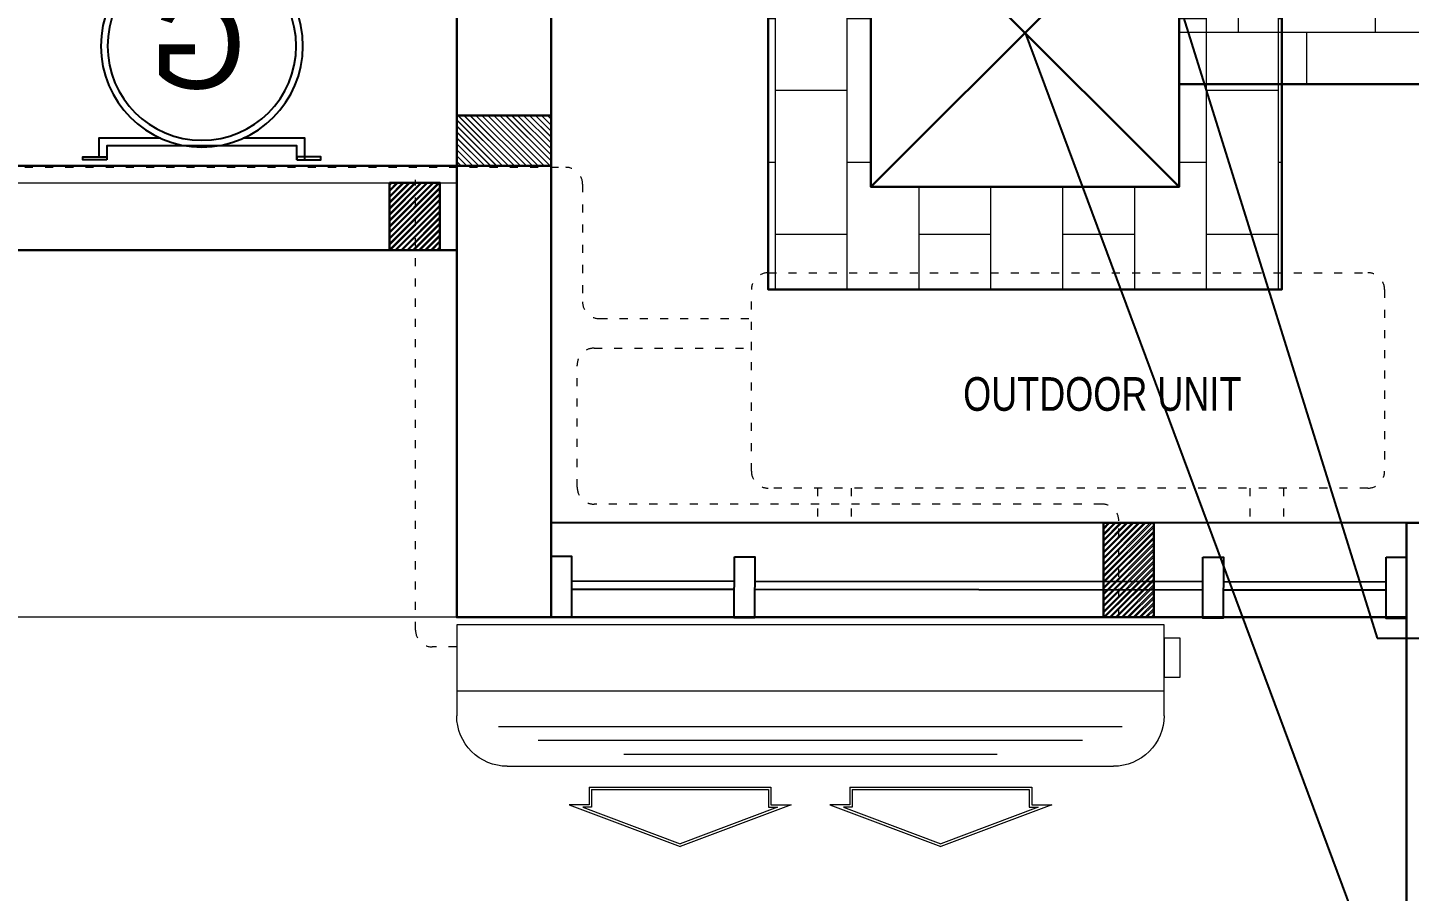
# Model space of a CAD drawing. Header units: millimetres. Extents: x 27934 to 36355, y -8056 to 1263.
# Drawn here: x 33214 to 35265, y -5304 to -4021 of the extents above; entities that cross this region are included whole.
import ezdxf

# ---------------------------------------------------------------- set-up
doc = ezdxf.new("R2010")
doc.units = ezdxf.units.MM
doc.header["$MEASUREMENT"] = 0
doc.linetypes.add('ACAD_ISO03W100', pattern=[30, 12, -18])
doc.linetypes.add('DASHED', pattern=[0.75, 0.5, -0.25])
for name, color, linetype in [('_CarpetFSI', 191, 'Continuous'), ('_ResiFSI', 190, 'Continuous'), ('_Window', 115, 'Continuous'), ('A-WINDOW', 3, 'Continuous'), ('HI-WALL UNIT', 184, 'Continuous'), ('TextLayer', 7, 'Continuous')]:
    doc.layers.add(name, color=color, linetype=linetype)
for name, color, linetype, lineweight in [('_MAA_Spec_Furniture', 251, 'Continuous', 13), ('FUR', 9, 'Continuous', 9), ('PP-ROOM 2', 8, 'Continuous', 30), ('PP-TOILET 3', 8, 'Continuous', 30), ('RWP', 150, 'Continuous', 15), ('SAG RAG', 252, 'Continuous', 0), ('SH-EQUIP.', 250, 'Continuous', 5), ('SH-SLEEVE FOR AC', 170, 'DASHED', 5), ('SWP', 1, 'Continuous', 15), ('WALL', 8, 'Continuous', 30), ('WALL A', 7, 'Continuous', 5)]:
    doc.layers.add(name, color=color, linetype=linetype, lineweight=lineweight)
doc.styles.add('ARIAL', font='')
doc.styles.add('X-CORE NEW2$0$DIMTEXT', font='Romans.shx', dxfattribs={"width": 0.8})
doc.styles.get('ARIAL').set_extended_font_data('Arial Baltic')

# ---------------------------------------------------------------- blocks, each defined once
blk = doc.blocks.new('A$C64614524')
at = {"layer": 'SAG RAG', "lineweight": 0}
for p, q in [((-8.521573195321253, 1.819e-12), (8.521573195317613, -1.819e-12)), ((-8.521573195321253, -1.819e-12), (-8.521573195321253, -1.655826635374975)), ((-8.28699121882164, -0.2345819764959742), (8.286991218818002, -0.2345819764996122)), ((-8.28699121882164, -0.2345819764977932), (-8.286991218825277, -1.89040861187459)), ((8.286991218818002, -0.2345819765014312), (8.286991218818002, -1.890408611876408)), ((8.521573195317613, -1.819e-12), (8.521573195317613, -1.655826635374975)), ((-10.40335497793785, -1.655826635374975), (0, -5.580614340677128)), ((-8.521573195321253, -1.655826635374975), (-10.40335497793785, -1.655826635374975)), ((-9.116973714622873, -1.890408611876408), (-3.638e-12, -5.329893895283021)), ((-8.28699121882164, -1.89040861187459), (-9.11697371462651, -1.89040861187459)), ((10.40335497793785, -1.655826635374975), (0, -5.580614340677128)), ((9.11697371462651, -1.89040861187459), (0, -5.32989389528484)), ((8.286991218818002, -1.890408611876408), (9.116973714622873, -1.89040861187459)), ((8.521573195317613, -1.655826635374975), (10.40335497793785, -1.655826635374975))]:
    blk.add_line(p, q, dxfattribs=at)
blk = doc.blocks.new('ERTRTRTRTRTRT')
at = {"layer": 'HI-WALL UNIT', "color": 8, "lineweight": 0}
for p, q in [((-31232253.24506675, -21984704.00000001, -2.7514181056e-06), (-31231203.24506674, -21984704.00000001, -2.7514181056e-06)), ((-31232253.24506675, -21984839.00000001, -2.7514181056e-06), (-31232253.24506675, -21984704.00000001, -2.7514181056e-06)), ((-31231203.24506674, -21984704.00000001, -2.7514181056e-06), (-31231203.24506674, -21984839.00000001, -2.7514181056e-06)), ((-31232277.08642934, -21984781.56810336, -2.7514181056e-06), (-31232277.08642934, -21984724.03428651, -2.7514181056e-06)), ((-31232277.08642934, -21984724.03428651, -2.7514181056e-06), (-31232253.24506675, -21984724.03428651, -2.7514181056e-06)), ((-31232253.24506675, -21984724.03428651, -2.7514181056e-06), (-31232253.24506675, -21984781.56810336, -2.7514181056e-06)), ((-31232253.24506675, -21984781.56810336, -2.7514181056e-06), (-31232277.08642934, -21984781.56810336, -2.7514181056e-06)), ((-31231203.24506674, -21984801.99432863, -2.7514181056e-06), (-31232253.24506675, -21984801.99432863, -2.7514181056e-06)), ((-31232191.28075048, -21984855.39738813, -2.7514181056e-06), (-31231265.20938302, -21984855.39738813, -2.7514181056e-06)), ((-31232132.12678051, -21984875.84357073, -2.7514181056e-06), (-31231324.36335299, -21984875.84357073, -2.7514181056e-06)), ((-31232005.36827345, -21984896.28975334, -2.7514181056e-06), (-31231451.12186004, -21984896.28975334, -2.7514181056e-06)), ((-31231278.24506675, -21984914, -2.7514181056e-06), (-31232178.24506675, -21984914, -2.7514181056e-06))]:
    blk.add_line(p, q, dxfattribs=at)
for centre, start, end in [((-31232178.24506675, -21984839.00000001, -2.7514181056e-06), 179.999999997154, 270.0000000028459), ((-31231278.24506675, -21984839.00000001, -2.7514181056e-06), 269.9999999971541, 2.8459094e-09)]:
    blk.add_arc(centre, 74.9999999962747, start, end, dxfattribs=at)
at = {"layer": 'HI-WALL UNIT', "xscale": -15.84481338223536, "yscale": 15.84481338223536, "zscale": 15.84481338316491}
for p in [(-31231921.8088698, -21984944.88885982, -2.7514181056e-06), (-31231534.75309514, -21984944.88885982, -2.7514181056e-06)]:
    blk.add_blockref('A$C64614524', p, dxfattribs=at)
blk = doc.blocks.new('GFDGRET')
at = {"layer": 'SH-EQUIP.', "linetype": 'Continuous', "lineweight": -3, "ltscale": 0.6}
for points in [[(-31254564.05112095, -21982861), (-31254575.75109099, -21982861), (-31254575.75109099, -21982828.60005996), (-31254484.36954786, -21982828.60005996)], [(-31254564.05112095, -21982861), (-31254564.05112095, -21982840.30002997), (-31254281.95033369, -21982840.30002997), (-31254281.95033369, -21982856.30002998)], [(-31254361.63045215, -21982828.60005996), (-31254270.25036367, -21982828.60005996), (-31254270.25036367, -21982856.30002998), (-31254281.95033369, -21982856.30002998)]]:
    blk.add_lwpolyline(points, dxfattribs=at)
for points in [[(-31254564.04821168, -21982861), (-31254599.55703292, -21982861), (-31254599.55703292, -21982856.30002998), (-31254564.04821168, -21982856.30002998)], [(-31254281.95033369, -21982861), (-31254246.44151245, -21982861), (-31254246.44151245, -21982856.30002998), (-31254281.95033369, -21982856.30002998)]]:
    blk.add_lwpolyline(points, close=True, dxfattribs=at)
for radius in [150, 140]:
    blk.add_circle((-31254423, -21982692), radius, dxfattribs=at)
at = {"layer": 'SH-EQUIP.', "linetype": 'Continuous', "lineweight": 40, "ltscale": 0.6, "insert": (-31255388.67415942, -21982757.13968022, -3.439272632e-06), "char_height": 131.25, "width": 2198.979320042568, "attachment_point": 7, "style": 'ARIAL'}
blk.add_mtext('\\pxi6.860571;\\fArial Baltic|b0|i0|c186|p34;\\C8;G', dxfattribs=at)
blk = doc.blocks.new('IC 1')
at = {"layer": 'SWP', "lineweight": 15, "ltscale": 30}
h = blk.add_hatch(dxfattribs=at)
h.set_pattern_fill('AR-B816', color=9, scale=6.000607146966712, style=0)
h.set_pattern_definition([(179.999999999925, (376164.1073075047, 227652.4805268024), (5.2382e-12, 4.000404764649728), []), (90, (376164.1073075047, 227652.4805268024), (4.000404764654966, 4.000404764644491), [4.000404764649728, -4.000404764649728])])
h.paths.add_polyline_path([(376179.1088253719, 227667.4820446698), (376179.1088253719, 227637.4790089349), (376149.105789637, 227637.479008935), (376149.1057896372, 227667.4820446698)])
h.paths.add_polyline_path([(376155.1063967842, 227661.4814375228), (376155.1063967842, 227643.479616082), (376173.108218225, 227643.479616082), (376173.108218225, 227661.4814375228)], flags=16)
at = {"layer": 'SWP', "linetype": 'Continuous', "lineweight": 30, "ltscale": 30}
for p, q in [((376173.108218225, 227661.4814375228), (376155.1063967842, 227643.479616082)), ((376173.108218225, 227643.479616082), (376155.1063967842, 227661.4814375228))]:
    blk.add_line(p, q, dxfattribs=at)
for points in [[(376179.1088253719, 227667.4820446698), (376149.1057896372, 227667.4820446698), (376149.105789637, 227637.479008935), (376179.1088253719, 227637.4790089349)], [(376173.108218225, 227661.4814375228), (376155.1063967842, 227661.4814375228), (376155.1063967842, 227643.479616082), (376173.108218225, 227643.479616082)]]:
    blk.add_lwpolyline(points, close=True, dxfattribs=at)
blk = doc.blocks.new('GHYTU')
at = {"layer": 'RWP', "lineweight": 13, "ltscale": 30}
h = blk.add_hatch(dxfattribs=at)
h.set_pattern_fill('AR-B816', color=9, scale=0.0437500000004244, angle=-90.00000000009364, style=0)
h.set_pattern_definition([(270, (18204.31744541942, 19409.05260894233), (0.3500000000033954, -5.721e-13), []), (359.9999999999064, (18204.31744541942, 19409.05260894233), (0.3500000000039675, 0.3500000000028232), [0.3500000000033954, -0.3500000000033954])])
h.paths.add_polyline_path([(1084.106445236244, 356.8383337718769), (1086.606445236259, 356.8383337718769), (1086.606445236259, 354.3383337718625), (1084.106445236244, 354.3383337718625)])
h.paths.add_polyline_path([(1084.606445236244, 354.8383337718624), (1086.106445236255, 354.8383337718624), (1086.106445236259, 356.3383337718806), (1084.606445236244, 356.3383337718806)], flags=16)
at = {"layer": 'RWP', "lineweight": 30, "ltscale": 30}
for p, q in [((1086.106445236259, 356.3383337718769), (1084.606445236244, 354.8383337718624)), ((1086.106445236259, 354.8383337718624), (1084.606445236244, 356.3383337718769))]:
    blk.add_line(p, q, dxfattribs=at)
for points in [[(1084.106445236244, 356.8383337718769), (1084.106445236244, 354.3383337718625), (1086.606445236259, 354.3383337718625), (1086.606445236259, 356.8383337718769)], [(1084.606445236244, 356.3383337718769), (1084.606445236244, 354.8383337718624), (1086.106445236259, 354.8383337718624), (1086.106445236259, 356.3383337718769)]]:
    blk.add_lwpolyline(points, close=True, dxfattribs=at)
blk = doc.blocks.new('W344')
at = {"layer": 'A-WINDOW'}
for p, q in [((1156.560244487334, 295.3876233784161), (1154.560244487334, 295.3876233784163)), ((1162.314411487334, 295.3876233784153), (1156.810244487334, 295.3876233784161)), ((1164.564411487334, 295.3876233784151), (1162.564411487334, 295.3876233784153)), ((1156.560244487334, 295.2876233784161), (1154.560244487334, 295.2876233784163)), ((1162.314411487334, 295.2876233784154), (1156.810244487334, 295.2876233784161)), ((1164.564411487334, 295.2876233784151), (1162.564411487334, 295.2876233784153))]:
    blk.add_line(p, q, dxfattribs=at)
for points in [[(1154.310244487334, 295.6961752397893), (1154.560244487334, 295.6961752397893), (1154.560244487334, 294.9461752397894), (1154.310244487334, 294.9461752397894)], [(1156.560244487334, 295.6916752397894), (1156.810244487334, 295.6916752397894), (1156.810244487334, 294.9416752397894), (1156.560244487334, 294.9416752397894)], [(1162.314411487334, 295.6916752397894), (1162.564411487334, 295.6916752397894), (1162.564411487334, 294.9416752397894), (1162.314411487334, 294.9416752397894)], [(1164.564411487334, 295.6916752397894), (1164.814411487334, 295.6916752397894), (1164.814411487334, 294.9416752397894), (1164.564411487334, 294.9416752397894)]]:
    blk.add_lwpolyline(points, close=True, dxfattribs=at)

msp = doc.modelspace()

# ---------------------------------------------------------------- hatches: boundary and pattern name
at = {"layer": 'SH-SLEEVE FOR AC', "linetype": 'Continuous', "ltscale": 0.6}
h = msp.add_hatch(dxfattribs=at)
h.set_pattern_fill('ANSI31', color=1, scale=50, angle=90.00000000000006)
h.set_pattern_definition([(135, (-21934480.2732216, 31228491.47028714), (-4.419417382415923, -4.419417382415916), [])])
h.paths.add_polyline_path([(33851.19117681851, -4226.787850516877), (33851.19117681851, -4151.787850524327), (33991.19117682596, -4151.787850524327), (33991.19117682596, -4226.787850516877)])
h = msp.add_hatch(dxfattribs=at)
h.set_pattern_fill('ANSI31', color=1, scale=50, angle=89.99999999999999)
h.set_pattern_definition([(135, (9683146.433139708, 52740163.43853029), (-4.419417382415923, -4.419417382415916), [])])
h.paths.add_polyline_path([(33851.19117683714, -4226.812091256521), (33851.19117683714, -4151.812091245346), (33991.19117683714, -4151.812091245346), (33991.19117683714, -4226.812091256521)])
h = msp.add_hatch(dxfattribs=at)
h.set_pattern_fill('ANSI31', color=1, scale=50, angle=180)
h.set_pattern_definition([(225, (434921.1765261681, -476972.8196071748), (4.419417382415916, -4.419417382415923), [])])
h.paths.add_polyline_path([(33751.18965252659, -4251.81209125652), (33826.18965251913, -4251.81209125652), (33826.18965251913, -4351.812091234168), (33751.18965252659, -4351.812091234168)])
h = msp.add_hatch(dxfattribs=at)
h.set_pattern_fill('ANSI31', color=1, scale=50, angle=360)
h.set_pattern_definition([(45, (62899222.6928015, 43491168.18039244), (-4.419417382415916, 4.419417382415923), [])])
h.paths.add_polyline_path([(34886.18965251913, -4896.812091245345), (34811.18965251913, -4896.812091245345), (34811.18965251913, -4756.812091256521), (34886.18965251913, -4756.812091256521)])
h = msp.add_hatch(dxfattribs=at)
h.set_pattern_fill('ANSI31', color=1, scale=50, angle=180)
h.set_pattern_definition([(45, (31281595.98644023, 21979496.18790856), (-4.419417382415916, 4.419417382415923), [])])
h.paths.add_polyline_path([(34886.18965249678, -4896.812091245345), (34811.18965249677, -4896.812091245345), (34811.18965249677, -4756.812091256521), (34886.18965249678, -4756.812091256521)])

# ---------------------------------------------------------------- linework, layer by layer
at = {"layer": '_CarpetFSI'}
msp.add_lwpolyline([(35261.18965250795, -4896.812091245345), (33851.18965250795, -4896.812091245345), (33851.18965250795, -2701.812091245345), (34786.18964868954, -2701.812091245345), (34786.18964868954, -416.8120912565208), (33936.18965250795, -416.8120912565208), (33936.18965250795, 663.1879049325067), (30501.18964868953, 663.1879049325067), (30501.18964868953, -556.812091245345), (28266.18965250795, -556.812091245345), (28266.18965250795, -7641.766509435169), (35261.18965250795, -7641.766509435169)], close=True, dxfattribs=at)
at = {"layer": '_MAA_Spec_Furniture', "linetype": 'ACAD_ISO03W100'}
msp.add_lwpolyline([(31595.06659596955, -4896.789557307056), (31595.06659596955, -4253.812091263973, -0.4142135623294509), (31620.06659596955, -4228.812091256521), (34012.96788697859, -4228.812091256521, -0.4142135623294509), (34037.96788697859, -4253.812091263973), (34037.96788697859, -4428.312091263971, 0.4142135623294509), (34062.96788697859, -4453.31209125652), (34291.18964868953, -4453.31209125652)], format="xyb", dxfattribs=at)
at = {"layer": '_MAA_Spec_Furniture', "color": 150, "linetype": 'ACAD_ISO03W100', "elevation": -2.7514181056e-06}
msp.add_lwpolyline([(33851.18964868953, -4940.770907226048), (33814.96788697859, -4940.770907226048, -0.4142135623294509), (33789.96788697859, -4915.770907226048), (33789.96788697859, -4247.31209125652)], format="xyb", dxfattribs=at)
at = {"layer": '_MAA_Spec_Furniture', "color": 253, "linetype": 'ACAD_ISO03W100', "true_color": 0x999999}
msp.add_lwpolyline([(34313.68965250795, -4385.390648595087), (35203.68965250795, -4385.390648595087, -0.4142135623730951), (35228.68965250795, -4410.390648595085), (35228.68965250795, -4680.117997164867, -0.4142135623730951), (35203.68965250795, -4705.117997164867), (34313.68965250795, -4705.117997164867, -0.4142135623730951), (34288.68965250795, -4680.117997164867), (34288.68965250795, -4410.390648595085, -0.4142135623730951)], format="xyb", close=True, dxfattribs=at)
at = {"layer": '_MAA_Spec_Furniture', "linetype": 'ACAD_ISO03W100', "elevation": -2.7514181056e-06}
msp.add_lwpolyline([(34833.99592795764, -4896.812091245345), (34833.99592795764, -4753.812091263973, 0.4142135623294509), (34808.99592795763, -4728.812091263971), (34054.96788697859, -4728.812091263971, -0.4142135623294509), (34029.96788697859, -4703.812091263972), (34029.96788697859, -4522.31209125652, -0.4142135622858061), (34054.96788697859, -4497.31209125652), (34291.18964868953, -4497.31209125652)], format="xyb", dxfattribs=at)
at = {"layer": '_MAA_Spec_Furniture', "color": 253, "linetype": 'ACAD_ISO03W100', "true_color": 0x999999}
for points in [[(34386.61069925672, -4705.117997164867), (34386.61069925672, -4755.117997164867)], [(34436.61069925672, -4705.117997164867), (34436.61069925672, -4755.117997164867)], [(35028.59340143745, -4705.117997164867), (35028.59340143745, -4755.117997164867)], [(35078.59340143745, -4705.117997164867), (35078.59340143745, -4755.117997164867)]]:
    msp.add_lwpolyline(points, dxfattribs=at)
at = {"layer": '_ResiFSI'}
msp.add_lwpolyline([(33991.18965250795, -2841.812091245345), (34926.18965250795, -2841.812091245345), (34926.18965250795, -276.8120912565209), (34076.18965250795, -276.8120912565209), (34076.18965250795, 803.187904932507), (28126.18965250795, 803.187904932507), (28126.18965250795, -7781.766513246141), (35401.18965250795, -7781.766513246141), (35401.18965250795, -4756.812091256521), (33991.18965250795, -4756.812091256521)], close=True, dxfattribs=at)
at = {"layer": '_Window'}
for points in [[(35261.18965250795, -4756.812091256521), (33991.18965250795, -4756.812091256521), (33991.18965250795, -4896.812091245345), (35261.18965250795, -4896.812091245345)], [(35261.18965251913, -4756.812091256521), (33991.18965251914, -4756.812091256521), (33991.18965251914, -4896.812091245345), (35261.18965251913, -4896.812091245345)]]:
    msp.add_lwpolyline(points, close=True, dxfattribs=at)
at = {"layer": 'FUR'}
msp.add_line((33851.18965250795, -4896.787850516878, -2.751418107e-06), (31716.18965250795, -4896.787850516878), dxfattribs=at)
at = {"layer": 'PP-ROOM 2', "lineweight": 0, "ltscale": 60}
msp.add_lwpolyline([(35261.18965250795, -4896.812091245345), (31716.18964868953, -4896.812091245345), (31716.18964868953, -7641.766509435169), (35261.18965250795, -7641.766509435169)], close=True, dxfattribs=at)
at = {"layer": 'PP-TOILET 3', "lineweight": 0, "ltscale": 60}
msp.add_lwpolyline([(33851.18965250795, -2801.812095067493), (31716.19877703657, -2801.812095067493), (31716.19877703657, -4251.815952486388), (33851.18965250795, -4251.815952486388)], close=True, dxfattribs=at)
at = {"layer": 'SH-SLEEVE FOR AC', "linetype": 'Continuous', "lineweight": 30, "ltscale": 0.6}
for p, q in [((33851.19117681851, -4251.787850524328), (33851.19117681851, -4176.787850524328)), ((33991.19117682596, -4176.787850524328), (33991.19117682596, -4251.787850524328)), ((33991.19117682596, -4226.787850516877), (33851.19117681851, -4226.787850516877)), ((33751.18965250795, -4251.787850524328), (33826.18965250795, -4251.787850524328)), ((33751.18965250795, -4351.787850505701), (33751.18965250795, -4251.787850524328)), ((33826.18965250795, -4251.787850524328), (33826.18965250795, -4351.787850505701)), ((33826.18965250795, -4351.787850505701), (33751.18965250795, -4351.787850505701))]:
    msp.add_line(p, q, dxfattribs=at)
at = {"layer": 'SH-SLEEVE FOR AC', "color": 1, "linetype": 'Continuous', "ltscale": 0.6}
for p, q in [((33823.86552740802, -4251.787850524328, 2.7514181042e-06), (33751.18965251914, -4324.463725424402, 2.7514181042e-06)), ((33815.02669265664, -4251.787850516876, 2.7514181042e-06), (33751.18965251914, -4315.624890654377, 2.7514181042e-06)), ((33806.1878578866, -4251.787850524328, 2.7514181042e-06), (33751.18965251914, -4306.786055895527, 2.7514181042e-06)), ((33797.34902311659, -4251.787850516876, 2.7514181042e-06), (33751.18965250795, -4297.947221125505, 2.7514181042e-06)), ((33788.51018835773, -4251.787850516876, 2.7514181042e-06), (33751.18965251914, -4289.108386366657, 2.7514181042e-06)), ((33779.67135358772, -4251.787850524328, 2.7514181042e-06), (33751.18965251914, -4280.269551596633, 2.7514181042e-06)), ((33770.83251882887, -4251.787850516876, 2.7514181042e-06), (33751.18965251914, -4271.43071682661, 2.7514181042e-06)), ((33761.99368405884, -4251.787850524328, 2.7514181042e-06), (33751.18965251914, -4262.591882075212, 2.7514181042e-06)), ((33753.15484929626, -4251.787850516876, 2.7514181042e-06), (33751.18965250795, -4253.753047305188, 2.7514181042e-06)), ((33826.18965250795, -4258.302560186974, 2.7514181042e-06), (33751.18965251914, -4333.302560186974, 2.7514181042e-06)), ((33826.18965250795, -4267.141394956999, 2.7514181042e-06), (33751.18965251914, -4342.141394945822, 2.7514181042e-06)), ((33826.18965250795, -4275.980229715846, 2.7514181042e-06), (33751.18965250795, -4350.980229715846, 2.7514181042e-06)), ((33826.18965250795, -4284.819064474691, 2.7514181042e-06), (33759.22086647693, -4351.787850505701, 2.7514181042e-06)), ((33826.18965250795, -4293.657899255893, 2.7514181042e-06), (33768.05970123578, -4351.787850516877, 2.7514181042e-06)), ((33826.18965251913, -4302.496734014741, 2.7514181042e-06), (33776.89853601699, -4351.787850516877, 2.7514181042e-06)), ((33826.18965250795, -4311.335568777312, 2.7514181042e-06), (33785.73737077956, -4351.787850516877, 2.7514181042e-06)), ((33826.18965250795, -4320.174403547338, 2.7514181042e-06), (33794.57620554214, -4351.787850505701, 2.7514181042e-06)), ((33826.18965250795, -4329.013238295011, 2.7514181042e-06), (33803.41504030844, -4351.787850505701, 2.7514181042e-06)), ((33826.18965250795, -4337.852073065034, 2.7514181042e-06), (33812.25387506729, -4351.787850505701, 2.7514181042e-06)), ((33826.18965250795, -4346.690907846234, 2.7514181042e-06), (33821.09270983732, -4351.787850516877, 2.7514181042e-06))]:
    msp.add_line(p, q, dxfattribs=at)
at = {"layer": 'SH-SLEEVE FOR AC', "linetype": 'Continuous', "lineweight": 30, "ltscale": 0.6, "elevation": 1.0477157255e-06}
for points in [[(33851.19117683714, -4226.812091256521), (33851.19117683714, -4151.812091245346), (33991.19117683714, -4151.812091245346), (33991.19117683714, -4226.812091256521)], [(33751.18965252659, -4251.81209125652), (33826.18965251913, -4251.81209125652), (33826.18965251913, -4351.812091234168), (33751.18965252659, -4351.812091234168)]]:
    msp.add_lwpolyline(points, close=True, dxfattribs=at)
at = {"layer": 'SH-SLEEVE FOR AC', "linetype": 'Continuous', "lineweight": 30, "ltscale": 0.6}
for points in [[(34886.18965251913, -4896.812091245345), (34811.18965251913, -4896.812091245345), (34811.18965251913, -4756.812091256521), (34886.18965251913, -4756.812091256521)], [(34886.18965249678, -4896.812091245345), (34811.18965249677, -4896.812091245345), (34811.18965249677, -4756.812091256521), (34886.18965249678, -4756.812091256521)]]:
    msp.add_lwpolyline(points, close=True, dxfattribs=at)
at = {"layer": 'TextLayer'}
for p, q in [((34771.01075147465, -3495.7484506797045), (35217.53676818445, -4927.745139363472)), ((34694.79056831822, -4029.2897327976534), (35322.47462535551, -5716.302692007275)), ((35217.53676818445, -4927.745139363472), (35467.53676818445, -4927.745139363472))]:
    msp.add_line(p, q, dxfattribs=at)
at = {"layer": 'WALL', "linetype": 'Continuous', "lineweight": 30, "ltscale": 0.6}
msp.add_lwpolyline([(33851.18965250795, -4226.812091256521), (31716.18964868953, -4226.812091256521), (31716.18964868953, -3551.812095067493), (31616.18965250795, -3551.812095067493), (31616.18965250795, -4896.812091245345), (31716.18964868953, -4896.812091245345), (31716.18964868953, -4351.812091256521), (33851.18965250795, -4351.812091256521)], close=True, dxfattribs=at)
at = {"layer": 'WALL A', "linetype": 'Continuous', "lineweight": 30, "ltscale": 0.6}
for points in [[(33991.18965250795, -3491.812091256521), (33851.18965250795, -3491.812091256521), (33851.18965250795, -4896.812091245345), (33991.18965250795, -4896.812091245345), (33991.18965250795, -4756.812091256521)], [(35401.18965250795, -4756.812091256521), (35261.18965250795, -4756.812091256521), (35261.18965250795, -4896.812091245345), (35261.18965250795, -7641.766509435169), (31516.18965250795, -7641.766509435169), (31516.18965250795, -7781.766513246141), (35401.18965250795, -7781.766513246141)]]:
    msp.add_lwpolyline(points, close=True, dxfattribs=at)

# ---------------------------------------------------------------- block references
at = {"layer": 'A-WINDOW', "xscale": 120.904399178602, "yscale": 120.904399178602, "zscale": 120.904399178602, "rotation": 359.9480563300227}
msp.add_blockref('W344', (-105602.2687793022, -40430.5630550152), dxfattribs=at)
at = {"layer": 'HI-WALL UNIT', "linetype": 'Continuous', "lineweight": 40, "ltscale": 0.6, "xscale": -1}
msp.add_blockref('ERTRTRTRTRTRT', (-31197352.05541617, 21979795.9665843, 2.7514181056e-06), dxfattribs=at)
at = {"layer": 'RWP', "xscale": -304.880732640346, "yscale": 304.880732640346, "zscale": 304.880732640346}
msp.add_blockref('GHYTU', (365599.0587678682, -112441.3214515252), dxfattribs=at)
at = {"layer": 'SH-EQUIP.', "linetype": 'Continuous', "lineweight": 40, "ltscale": 0.6, "xscale": -1}
msp.add_blockref('GFDGRET', (-31220950.14218091, 21978643.2622817, 2.7514181056e-06), dxfattribs=at)
at = {"layer": 'SWP', "color": 0, "linetype": 'Continuous', "lineweight": 13, "xscale": 25.40415704388033, "yscale": 25.40415704388033, "zscale": 25.40415704388033}
msp.add_blockref('IC 1', (-9520827.504277304, -5787043.775731957), dxfattribs=at)

# ---------------------------------------------------------------- texts
at = {"layer": '_MAA_Spec_Furniture', "linetype": 'ACAD_ISO03W100', "insert": (34809.53719152679, -4565.640595036588), "char_height": 50, "width": 409.6094493541809, "attachment_point": 5, "style": 'X-CORE NEW2$0$DIMTEXT'}
msp.add_mtext('\\A1;{\\fCentury Gothic|b0|i0|c0|p34;OUTDOOR UNIT}', dxfattribs=at)

doc.saveas('drawing.dxf')
